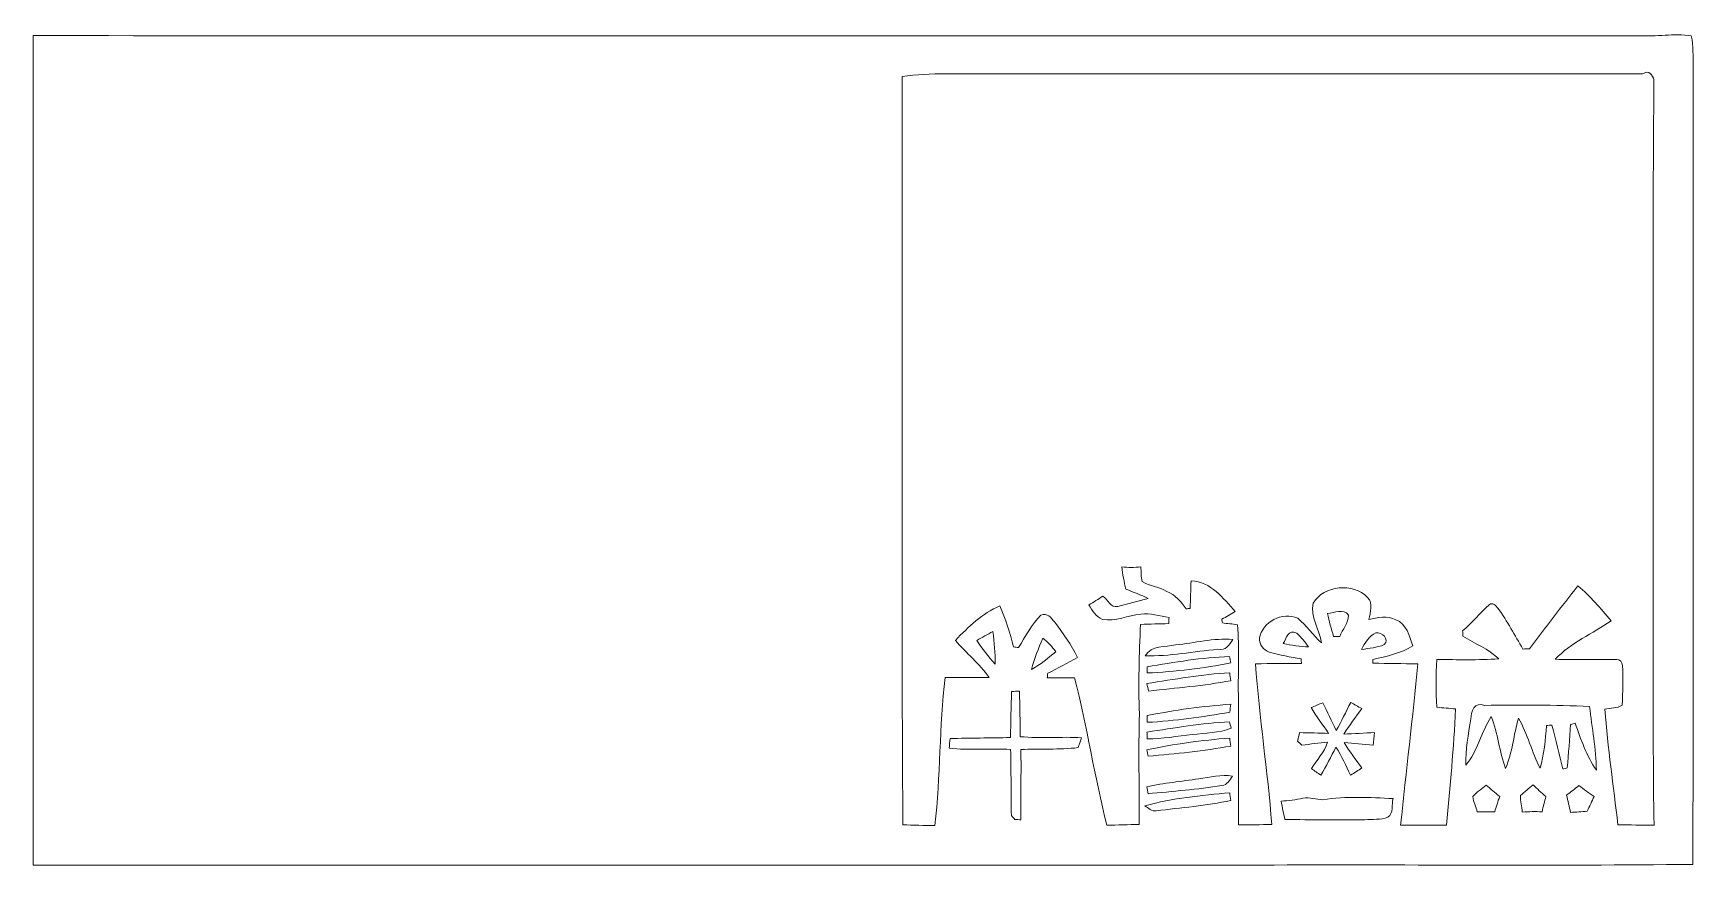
# Model space of a CAD drawing. Header units: centimetres. Extents: x -16.1 to 16.2, y -8.1 to 8.1.
import ezdxf

# ---------------------------------------------------------------- set-up
doc = ezdxf.new("R2010")
doc.units = ezdxf.units.CM
doc.header["$MEASUREMENT"] = 0
doc.layers.add('Layer 1', color=7, linetype='Continuous')

msp = doc.modelspace()

# ---------------------------------------------------------------- linework, layer by layer
at = {"layer": 'Layer 1', "color": 251, "lineweight": 9}
for points, knots in [([(-16.14018, 8.05709), (-5.73359, 8.04721), (4.67335, 8.05392), (15.07994, 8.05356), (15.07994, 8.05356), (15.41861, 8.03487), (15.76504, 8.1033), (16.10124, 8.05145), (16.10124, 8.05145), (16.14639, 7.85601), (16.13122, 7.6521), (16.1411, 7.45313), (16.1411, 7.45313), (16.12946, 2.28282), (16.15027, -2.88785), (16.13087, -8.05816), (16.13087, -8.05816), (13.41695, -8.08427), (10.70303, -8.06204), (7.98911, -8.06945), (7.98911, -8.06945), (-0.05422, -8.06945), (-8.09756, -8.06945), (-16.14089, -8.06945), (-16.14089, -8.06945), (-16.14054, -2.69382), (-16.14195, 2.68182), (-16.14018, 8.05709), (-16.14018, 8.05709), (-16.14018, 8.05709), (-16.14018, 8.05709), (-16.14018, 8.05709)], [0, 0, 0, 0, 0.11111111, 0.11111111, 0.11111111, 0.11111111, 0.22222222, 0.22222222, 0.22222222, 0.22222222, 0.33333333, 0.33333333, 0.33333333, 0.33333333, 0.44444444, 0.44444444, 0.44444444, 0.44444444, 0.55555556, 0.55555556, 0.55555556, 0.55555556, 0.66666667, 0.66666667, 0.66666667, 0.66666667, 0.77777778, 0.77777778, 0.77777778, 0.77777778, 1, 1, 1, 1]), ([(0.7554, 7.26228), (0.76704, 2.41335), (0.74094, -2.43593), (0.76846, -7.28487), (0.76846, -7.28487), (0.97589, -7.29334), (1.18368, -7.30427), (1.39181, -7.30145), (1.39181, -7.30145), (1.50576, -6.34507), (1.47331, -5.3774), (1.59501, -4.42208), (1.59501, -4.42208), (1.879, -4.42243), (2.16263, -4.42737), (2.44697, -4.42208), (2.44697, -4.42208), (2.25965, -4.15502), (2.00071, -3.94971), (1.79116, -3.70136), (1.79116, -3.70136), (2.04339, -3.43889), (2.31468, -3.17819), (2.65299, -3.03108), (2.65299, -3.03108), (2.76588, -3.28931), (2.86078, -3.5546), (2.92216, -3.83046), (2.92216, -3.83046), (2.94615, -3.83329), (2.99413, -3.83928), (3.01812, -3.84211), (3.01812, -3.84211), (3.15076, -3.6241), (3.27565, -3.39585), (3.45309, -3.21099), (3.45309, -3.21099), (3.58045, -3.15702), (3.65488, -3.26497), (3.7205, -3.34329), (3.7205, -3.34329), (3.88031, -3.56483), (4.0447, -3.78743), (4.16429, -4.03438), (4.16429, -4.03438), (3.97521, -4.14303), (3.78224, -4.24463), (3.58644, -4.34024), (3.58644, -4.34024), (3.58397, -4.36317), (3.57974, -4.40938), (3.57763, -4.43231), (3.57763, -4.43231), (3.75331, -4.43019), (3.93111, -4.42489), (4.1075, -4.42949), (4.1075, -4.42949), (4.35303, -5.37705), (4.49626, -6.34754), (4.73544, -7.29651), (4.73544, -7.29651), (4.94534, -7.29122), (5.1556, -7.28628), (5.36621, -7.28029), (5.36621, -7.28029), (5.36656, -6.56344), (5.35104, -5.8473), (5.36974, -5.13081), (5.36974, -5.13081), (5.34398, -4.55049), (5.36691, -3.96982), (5.39161, -3.39021), (5.39161, -3.39021), (5.5747, -3.38421), (5.7585, -3.37962), (5.94229, -3.37574), (5.94229, -3.37574), (5.94335, -3.34646), (5.94476, -3.28719), (5.94582, -3.25791), (5.94582, -3.25791), (5.76344, -3.2244), (5.58281, -3.16619), (5.39549, -3.19159), (5.39549, -3.19159), (5.14431, -3.20958), (4.9076, -3.34293), (4.65113, -3.29354), (4.65113, -3.29354), (4.52201, -3.24698), (4.4571, -3.11645), (4.38513, -3.00991), (4.38513, -3.00991), (4.47862, -2.95805), (4.57105, -2.90337), (4.65748, -2.83987), (4.65748, -2.83987), (4.75096, -2.9009), (4.81129, -3.07729), (4.94711, -3.04096), (4.94711, -3.04096), (5.14572, -2.99686), (5.34081, -2.93759), (5.53872, -2.88891), (5.53872, -2.88891), (5.39972, -2.81765), (5.25191, -2.76367), (5.10727, -2.70723), (5.10727, -2.70723), (5.0727, -2.56399), (5.04236, -2.419), (5.02507, -2.27295), (5.02507, -2.27295), (5.14854, -2.286), (5.27343, -2.28882), (5.39655, -2.26977), (5.39655, -2.26977), (5.40396, -2.36608), (5.40043, -2.46345), (5.42301, -2.5587), (5.42301, -2.5587), (5.57329, -2.64514), (5.75497, -2.65925), (5.90525, -2.7485), (5.90525, -2.7485), (6.06577, -2.81553), (6.18007, -2.94888), (6.27743, -3.08752), (6.27743, -3.08752), (6.29684, -3.08541), (6.33635, -3.08153), (6.35575, -3.07976), (6.35575, -3.07976), (6.36527, -2.90196), (6.36774, -2.72275), (6.37515, -2.54565), (6.37515, -2.54565), (6.76215, -2.55799), (6.9971, -2.88468), (7.23452, -3.14291), (7.23452, -3.14291), (7.14915, -3.19583), (7.06095, -3.24416), (6.9717, -3.29037), (6.9717, -3.29037), (6.97452, -3.30801), (6.97981, -3.34399), (6.98264, -3.36163), (6.98264, -3.36163), (7.08036, -3.37398), (7.17596, -3.38315), (7.27579, -3.39656), (7.27579, -3.39656), (7.31248, -3.84775), (7.28849, -4.30036), (7.29343, -4.75228), (7.29343, -4.75228), (7.29943, -5.59683), (7.29273, -6.44173), (7.29484, -7.28664), (7.29484, -7.28664), (7.5111, -7.28805), (7.727, -7.28522), (7.94396, -7.2817), (7.94396, -7.2817), (7.86282, -6.23712), (7.70019, -5.20066), (7.62892, -4.15537), (7.62892, -4.15537), (7.92561, -4.15397), (8.2223, -4.15291), (8.51969, -4.1515), (8.51969, -4.1515), (8.51828, -4.12857), (8.51581, -4.08271), (8.5144, -4.05978), (8.5144, -4.05978), (8.30732, -4.01921), (8.09459, -3.99769), (7.89492, -3.92784), (7.89492, -3.92784), (7.7845, -3.89044), (7.69348, -3.78178), (7.70618, -3.66114), (7.70618, -3.66114), (7.75381, -3.33729), (8.15456, -3.13973), (8.44737, -3.27273), (8.44737, -3.27273), (8.62341, -3.40855), (8.74476, -3.60328), (8.90951, -3.7525), (8.90951, -3.7525), (8.87846, -3.48722), (8.68126, -3.24909), (8.75041, -2.97604), (8.75041, -2.97604), (8.95713, -2.62926), (9.52934, -2.57775), (9.80592, -2.86633), (9.80592, -2.86633), (9.9248, -2.98416), (9.85777, -3.1549), (9.82849, -3.2946), (9.82849, -3.2946), (9.99959, -3.25968), (10.19397, -3.20782), (10.35554, -3.30236), (10.35554, -3.30236), (10.56756, -3.37398), (10.61413, -3.62374), (10.6861, -3.80719), (10.6861, -3.80719), (10.45115, -3.9564), (10.17739, -4.01109), (9.90999, -4.07142), (9.90999, -4.07142), (9.90963, -4.0894), (9.90857, -4.12609), (9.90787, -4.14444), (9.90787, -4.14444), (10.19891, -4.15502), (10.48995, -4.15361), (10.7817, -4.15609), (10.7817, -4.15609), (10.68539, -5.20313), (10.55663, -6.24665), (10.44938, -7.29263), (10.44938, -7.29263), (10.74642, -7.29263), (11.04346, -7.29263), (11.34121, -7.29228), (11.34121, -7.29228), (11.41176, -6.54051), (11.48196, -5.78874), (11.51936, -5.0345), (11.51936, -5.0345), (11.39589, -5.02321), (11.27347, -5.01404), (11.15071, -5.00275), (11.15071, -5.00275), (11.12919, -4.69337), (11.13624, -4.38257), (11.15494, -4.07389), (11.15494, -4.07389), (11.5564, -4.07636), (11.95786, -4.08694), (12.35932, -4.06225), (12.35932, -4.06225), (12.15965, -3.86787), (11.89436, -3.76521), (11.65976, -3.62198), (11.65976, -3.62198), (11.65871, -3.59588), (11.65624, -3.54331), (11.65518, -3.51685), (11.65518, -3.51685), (11.83862, -3.35881), (11.99349, -3.17043), (12.17235, -3.00779), (12.17235, -3.00779), (12.23691, -2.95488), (12.30641, -3.02826), (12.34309, -3.07941), (12.34309, -3.07941), (12.52336, -3.33094), (12.66977, -3.60469), (12.82887, -3.87034), (12.82887, -3.87034), (12.8705, -3.86892), (12.91283, -3.86787), (12.95587, -3.86716), (12.95587, -3.86716), (13.25891, -3.45018), (13.5817, -3.04766), (13.89814, -2.64055), (13.89814, -2.64055), (14.13626, -2.84305), (14.3437, -3.08011), (14.54055, -3.32283), (14.54055, -3.32283), (14.18071, -3.56942), (13.7595, -3.74651), (13.45717, -4.06789), (13.45717, -4.06789), (13.85475, -4.08694), (14.25303, -4.06683), (14.65061, -4.07283), (14.65061, -4.07283), (14.71729, -4.06859), (14.75821, -4.12609), (14.76103, -4.18819), (14.76103, -4.18819), (14.78291, -4.44501), (14.77162, -4.7043), (14.75715, -4.96183), (14.75715, -4.96183), (14.65696, -5.02533), (14.53032, -5.01863), (14.41884, -5.03768), (14.41884, -5.03768), (14.47952, -5.78945), (14.58994, -6.53628), (14.67319, -7.28558), (14.67319, -7.28558), (14.90744, -7.29334), (15.14133, -7.29122), (15.37663, -7.29369), (15.37663, -7.29369), (15.34664, -5.36541), (15.36887, -3.43642), (15.36217, -1.50777), (15.36217, -1.50777), (15.36887, 1.39312), (15.3477, 4.29507), (15.37487, 7.19525), (15.37487, 7.19525), (15.35441, 7.28521), (15.28138, 7.39987), (15.15226, 7.31202), (15.15226, 7.31202), (10.91858, 7.31273), (6.68454, 7.30991), (2.4505, 7.31273), (2.4505, 7.31273), (1.88535, 7.30779), (1.31667, 7.3406), (0.7554, 7.26228), (0.7554, 7.26228), (0.7554, 7.26228), (0.7554, 7.26228), (0.7554, 7.26228)], [0, 0, 0, 0, 0.01190476, 0.01190476, 0.01190476, 0.01190476, 0.02380952, 0.02380952, 0.02380952, 0.02380952, 0.03571429, 0.03571429, 0.03571429, 0.03571429, 0.04761905, 0.04761905, 0.04761905, 0.04761905, 0.05952381, 0.05952381, 0.05952381, 0.05952381, 0.07142857, 0.07142857, 0.07142857, 0.07142857, 0.08333333, 0.08333333, 0.08333333, 0.08333333, 0.0952381, 0.0952381, 0.0952381, 0.0952381, 0.10714286, 0.10714286, 0.10714286, 0.10714286, 0.11904762, 0.11904762, 0.11904762, 0.11904762, 0.13095238, 0.13095238, 0.13095238, 0.13095238, 0.14285714, 0.14285714, 0.14285714, 0.14285714, 0.1547619, 0.1547619, 0.1547619, 0.1547619, 0.16666667, 0.16666667, 0.16666667, 0.16666667, 0.17857143, 0.17857143, 0.17857143, 0.17857143, 0.19047619, 0.19047619, 0.19047619, 0.19047619, 0.20238095, 0.20238095, 0.20238095, 0.20238095, 0.21428571, 0.21428571, 0.21428571, 0.21428571, 0.22619048, 0.22619048, 0.22619048, 0.22619048, 0.23809524, 0.23809524, 0.23809524, 0.23809524, 0.25, 0.25, 0.25, 0.25, 0.26190476, 0.26190476, 0.26190476, 0.26190476, 0.27380952, 0.27380952, 0.27380952, 0.27380952, 0.28571429, 0.28571429, 0.28571429, 0.28571429, 0.29761905, 0.29761905, 0.29761905, 0.29761905, 0.30952381, 0.30952381, 0.30952381, 0.30952381, 0.32142857, 0.32142857, 0.32142857, 0.32142857, 0.33333333, 0.33333333, 0.33333333, 0.33333333, 0.3452381, 0.3452381, 0.3452381, 0.3452381, 0.35714286, 0.35714286, 0.35714286, 0.35714286, 0.36904762, 0.36904762, 0.36904762, 0.36904762, 0.38095238, 0.38095238, 0.38095238, 0.38095238, 0.39285714, 0.39285714, 0.39285714, 0.39285714, 0.4047619, 0.4047619, 0.4047619, 0.4047619, 0.41666667, 0.41666667, 0.41666667, 0.41666667, 0.42857143, 0.42857143, 0.42857143, 0.42857143, 0.44047619, 0.44047619, 0.44047619, 0.44047619, 0.45238095, 0.45238095, 0.45238095, 0.45238095, 0.46428571, 0.46428571, 0.46428571, 0.46428571, 0.47619048, 0.47619048, 0.47619048, 0.47619048, 0.48809524, 0.48809524, 0.48809524, 0.48809524, 0.5, 0.5, 0.5, 0.5, 0.51190476, 0.51190476, 0.51190476, 0.51190476, 0.52380952, 0.52380952, 0.52380952, 0.52380952, 0.53571429, 0.53571429, 0.53571429, 0.53571429, 0.54761905, 0.54761905, 0.54761905, 0.54761905, 0.55952381, 0.55952381, 0.55952381, 0.55952381, 0.57142857, 0.57142857, 0.57142857, 0.57142857, 0.58333333, 0.58333333, 0.58333333, 0.58333333, 0.5952381, 0.5952381, 0.5952381, 0.5952381, 0.60714286, 0.60714286, 0.60714286, 0.60714286, 0.61904762, 0.61904762, 0.61904762, 0.61904762, 0.63095238, 0.63095238, 0.63095238, 0.63095238, 0.64285714, 0.64285714, 0.64285714, 0.64285714, 0.6547619, 0.6547619, 0.6547619, 0.6547619, 0.66666667, 0.66666667, 0.66666667, 0.66666667, 0.67857143, 0.67857143, 0.67857143, 0.67857143, 0.69047619, 0.69047619, 0.69047619, 0.69047619, 0.70238095, 0.70238095, 0.70238095, 0.70238095, 0.71428571, 0.71428571, 0.71428571, 0.71428571, 0.72619048, 0.72619048, 0.72619048, 0.72619048, 0.73809524, 0.73809524, 0.73809524, 0.73809524, 0.75, 0.75, 0.75, 0.75, 0.76190476, 0.76190476, 0.76190476, 0.76190476, 0.77380952, 0.77380952, 0.77380952, 0.77380952, 0.78571429, 0.78571429, 0.78571429, 0.78571429, 0.79761905, 0.79761905, 0.79761905, 0.79761905, 0.80952381, 0.80952381, 0.80952381, 0.80952381, 0.82142857, 0.82142857, 0.82142857, 0.82142857, 0.83333333, 0.83333333, 0.83333333, 0.83333333, 0.8452381, 0.8452381, 0.8452381, 0.8452381, 0.85714286, 0.85714286, 0.85714286, 0.85714286, 0.86904762, 0.86904762, 0.86904762, 0.86904762, 0.88095238, 0.88095238, 0.88095238, 0.88095238, 0.89285714, 0.89285714, 0.89285714, 0.89285714, 0.9047619, 0.9047619, 0.9047619, 0.9047619, 0.91666667, 0.91666667, 0.91666667, 0.91666667, 0.92857143, 0.92857143, 0.92857143, 0.92857143, 0.94047619, 0.94047619, 0.94047619, 0.94047619, 0.95238095, 0.95238095, 0.95238095, 0.95238095, 0.96428571, 0.96428571, 0.96428571, 0.96428571, 0.97619048, 0.97619048, 0.97619048, 0.97619048, 1, 1, 1, 1]), ([(9.02981, -3.17748), (9.05909, -3.32847), (9.09789, -3.47911), (9.14516, -3.62586), (9.14516, -3.62586), (9.17515, -3.62551), (9.23512, -3.62516), (9.26511, -3.62516), (9.26511, -3.62516), (9.32049, -3.48863), (9.43867, -3.36551), (9.43268, -3.21029), (9.43268, -3.21029), (9.33954, -3.07376), (9.16457, -3.16972), (9.02981, -3.17748), (9.02981, -3.17748), (9.02981, -3.17748), (9.02981, -3.17748), (9.02981, -3.17748)], [0, 0, 0, 0, 0.16666667, 0.16666667, 0.16666667, 0.16666667, 0.33333333, 0.33333333, 0.33333333, 0.33333333, 0.5, 0.5, 0.5, 0.5, 0.66666667, 0.66666667, 0.66666667, 0.66666667, 1, 1, 1, 1]), ([(2.20673, -3.70277), (2.31009, -3.86751), (2.43498, -4.01603), (2.56339, -4.16208), (2.56339, -4.16208), (2.56939, -3.95077), (2.54716, -3.74016), (2.5207, -3.53096), (2.5207, -3.53096), (2.41416, -3.58459), (2.31009, -3.64315), (2.20673, -3.70277), (2.20673, -3.70277), (2.20673, -3.70277), (2.20673, -3.70277), (2.20673, -3.70277)], [0, 0, 0, 0, 0.2, 0.2, 0.2, 0.2, 0.4, 0.4, 0.4, 0.4, 0.6, 0.6, 0.6, 0.6, 1, 1, 1, 1]), ([(8.16656, -3.76097), (8.32848, -3.79978), (8.49288, -3.82306), (8.66009, -3.8287), (8.66009, -3.8287), (8.59201, -3.73452), (8.51792, -3.64315), (8.43361, -3.56342), (8.43361, -3.56342), (8.26004, -3.4717), (8.22724, -3.6629), (8.16656, -3.76097), (8.16656, -3.76097), (8.16656, -3.76097), (8.16656, -3.76097), (8.16656, -3.76097)], [0, 0, 0, 0, 0.2, 0.2, 0.2, 0.2, 0.4, 0.4, 0.4, 0.4, 0.6, 0.6, 0.6, 0.6, 1, 1, 1, 1]), ([(9.68915, -3.87739), (9.83661, -3.85587), (9.98971, -3.84247), (10.12906, -3.78496), (10.12906, -3.78496), (10.23948, -3.67772), (10.08743, -3.53555), (9.96961, -3.55707), (9.96961, -3.55707), (9.82991, -3.61104), (9.75617, -3.75321), (9.68915, -3.87739), (9.68915, -3.87739), (9.68915, -3.87739), (9.68915, -3.87739), (9.68915, -3.87739)], [0, 0, 0, 0, 0.2, 0.2, 0.2, 0.2, 0.4, 0.4, 0.4, 0.4, 0.6, 0.6, 0.6, 0.6, 1, 1, 1, 1]), ([(3.49119, -3.66079), (3.40723, -3.85763), (3.32927, -4.05836), (3.27106, -4.26474), (3.27106, -4.26474), (3.44533, -4.17514), (3.59068, -4.04142), (3.74484, -3.92255), (3.74484, -3.92255), (3.67323, -3.82342), (3.58891, -3.73416), (3.49119, -3.66079), (3.49119, -3.66079), (3.49119, -3.66079), (3.49119, -3.66079), (3.49119, -3.66079)], [0, 0, 0, 0, 0.2, 0.2, 0.2, 0.2, 0.4, 0.4, 0.4, 0.4, 0.6, 0.6, 0.6, 0.6, 1, 1, 1, 1]), ([(6.07247, -3.7892), (5.8728, -3.83788), (5.60151, -3.79414), (5.48051, -4.00086), (5.48051, -4.00086), (5.95676, -4.01498), (6.42489, -3.91761), (6.89726, -3.87492), (6.89726, -3.87492), (7.04861, -3.91232), (7.1174, -3.78249), (7.18442, -3.68619), (7.18442, -3.68619), (6.81013, -3.6495), (6.44289, -3.75604), (6.07247, -3.7892), (6.07247, -3.7892), (6.07247, -3.7892), (6.07247, -3.7892), (6.07247, -3.7892)], [0, 0, 0, 0, 0.16666667, 0.16666667, 0.16666667, 0.16666667, 0.33333333, 0.33333333, 0.33333333, 0.33333333, 0.5, 0.5, 0.5, 0.5, 0.66666667, 0.66666667, 0.66666667, 0.66666667, 1, 1, 1, 1]), ([(5.51826, -4.21641), (5.51861, -4.24604), (5.51967, -4.30566), (5.52002, -4.33565), (5.52002, -4.33565), (6.06647, -4.30707), (6.61398, -4.25203), (7.1495, -4.13704), (7.1495, -4.13704), (7.14315, -4.10634), (7.1301, -4.04496), (7.12375, -4.01462), (7.12375, -4.01462), (6.584, -4.03649), (6.04954, -4.12363), (5.51826, -4.21641), (5.51826, -4.21641), (5.51826, -4.21641), (5.51826, -4.21641), (5.51826, -4.21641)], [0, 0, 0, 0, 0.16666667, 0.16666667, 0.16666667, 0.16666667, 0.33333333, 0.33333333, 0.33333333, 0.33333333, 0.5, 0.5, 0.5, 0.5, 0.66666667, 0.66666667, 0.66666667, 0.66666667, 1, 1, 1, 1]), ([(5.51261, -4.54097), (5.52496, -4.59), (5.53836, -4.63939), (5.55177, -4.68913), (5.55177, -4.68913), (6.08446, -4.62634), (6.62069, -4.58401), (7.14879, -4.48593), (7.14879, -4.48593), (7.14068, -4.43372), (7.13292, -4.38151), (7.12551, -4.33001), (7.12551, -4.33001), (6.58364, -4.36034), (6.04848, -4.45912), (5.51261, -4.54097), (5.51261, -4.54097), (5.51261, -4.54097), (5.51261, -4.54097), (5.51261, -4.54097)], [0, 0, 0, 0, 0.16666667, 0.16666667, 0.16666667, 0.16666667, 0.33333333, 0.33333333, 0.33333333, 0.33333333, 0.5, 0.5, 0.5, 0.5, 0.66666667, 0.66666667, 0.66666667, 0.66666667, 1, 1, 1, 1]), ([(2.88301, -4.69337), (2.87242, -4.99217), (2.86925, -5.29132), (2.86113, -5.59119), (2.86113, -5.59119), (2.46955, -5.60001), (2.07832, -5.60071), (1.68744, -5.61129), (1.68744, -5.61129), (1.68074, -5.67303), (1.67474, -5.73477), (1.6691, -5.79756), (1.6691, -5.79756), (2.06527, -5.84483), (2.46638, -5.79686), (2.86431, -5.82331), (2.86431, -5.82331), (2.87419, -6.25159), (2.87419, -6.68021), (2.87983, -7.10919), (2.87983, -7.10919), (2.90276, -7.13318), (2.92569, -7.15752), (2.94897, -7.18221), (2.94897, -7.18221), (2.97826, -7.18398), (3.03717, -7.18751), (3.06645, -7.18927), (3.06645, -7.18927), (3.05304, -6.73348), (3.07668, -6.27769), (3.06363, -5.82226), (3.06363, -5.82226), (3.4351, -5.81238), (3.80869, -5.82755), (4.17911, -5.78768), (4.17911, -5.78768), (4.19569, -5.73935), (4.22885, -5.64234), (4.24543, -5.59401), (4.24543, -5.59401), (3.84785, -5.57249), (3.44921, -5.60918), (3.05234, -5.57461), (3.05234, -5.57461), (3.05022, -5.28039), (3.04564, -4.98617), (3.03787, -4.6923), (3.03787, -4.6923), (2.98602, -4.6923), (2.93451, -4.6923), (2.88301, -4.69337), (2.88301, -4.69337), (2.88301, -4.69337), (2.88301, -4.69337), (2.88301, -4.69337)], [0, 0, 0, 0, 0.06666667, 0.06666667, 0.06666667, 0.06666667, 0.13333333, 0.13333333, 0.13333333, 0.13333333, 0.2, 0.2, 0.2, 0.2, 0.26666667, 0.26666667, 0.26666667, 0.26666667, 0.33333333, 0.33333333, 0.33333333, 0.33333333, 0.4, 0.4, 0.4, 0.4, 0.46666667, 0.46666667, 0.46666667, 0.46666667, 0.53333333, 0.53333333, 0.53333333, 0.53333333, 0.6, 0.6, 0.6, 0.6, 0.66666667, 0.66666667, 0.66666667, 0.66666667, 0.73333333, 0.73333333, 0.73333333, 0.73333333, 0.8, 0.8, 0.8, 0.8, 0.86666667, 0.86666667, 0.86666667, 0.86666667, 1, 1, 1, 1]), ([(5.51755, -5.16115), (5.51896, -5.19431), (5.52143, -5.26099), (5.52284, -5.29415), (5.52284, -5.29415), (6.06118, -5.27051), (6.59634, -5.18655), (7.12798, -5.10047), (7.12798, -5.10047), (7.13362, -5.04826), (7.13962, -4.9964), (7.14597, -4.9449), (7.14597, -4.9449), (6.59917, -4.97524), (6.05589, -5.06343), (5.51755, -5.16115), (5.51755, -5.16115), (5.51755, -5.16115), (5.51755, -5.16115), (5.51755, -5.16115)], [0, 0, 0, 0, 0.16666667, 0.16666667, 0.16666667, 0.16666667, 0.33333333, 0.33333333, 0.33333333, 0.33333333, 0.5, 0.5, 0.5, 0.5, 0.66666667, 0.66666667, 0.66666667, 0.66666667, 1, 1, 1, 1]), ([(8.70666, -5.00946), (8.80932, -5.18408), (8.93667, -5.34177), (9.04991, -5.50934), (9.04991, -5.50934), (8.86118, -5.50617), (8.67244, -5.49841), (8.48406, -5.49452), (8.48406, -5.49452), (8.47101, -5.54921), (8.45795, -5.60459), (8.44561, -5.65998), (8.44561, -5.65998), (8.47277, -5.68608), (8.49993, -5.71219), (8.52745, -5.73865), (8.52745, -5.73865), (8.69396, -5.71783), (8.86047, -5.69596), (9.02804, -5.68361), (9.02804, -5.68361), (8.96489, -5.87729), (8.82131, -6.02616), (8.71407, -6.19514), (8.71407, -6.19514), (8.7751, -6.23853), (8.83684, -6.28122), (8.89963, -6.32285), (8.89963, -6.32285), (9.00546, -6.14611), (9.09048, -5.95772), (9.19244, -5.77922), (9.19244, -5.77922), (9.30568, -5.95031), (9.38223, -6.14187), (9.47748, -6.3232), (9.47748, -6.3232), (9.55192, -6.27663), (9.62565, -6.22866), (9.69797, -6.17821), (9.69797, -6.17821), (9.57802, -6.0184), (9.45067, -5.86283), (9.35083, -5.68961), (9.35083, -5.68961), (9.53886, -5.69878), (9.72478, -5.72277), (9.91246, -5.74112), (9.91246, -5.74112), (9.92657, -5.65927), (9.93644, -5.57672), (9.94315, -5.49417), (9.94315, -5.49417), (9.74312, -5.5037), (9.5438, -5.51922), (9.34413, -5.52204), (9.34413, -5.52204), (9.45561, -5.35412), (9.57485, -5.19184), (9.69232, -5.02851), (9.69232, -5.02851), (9.62212, -4.98617), (9.55051, -4.94631), (9.47783, -4.90891), (9.47783, -4.90891), (9.38011, -5.08813), (9.30462, -5.27862), (9.19632, -5.45219), (9.19632, -5.45219), (9.10565, -5.27439), (9.0224, -5.09306), (8.93456, -4.91456), (8.93456, -4.91456), (8.858, -4.9449), (8.78216, -4.977), (8.70666, -5.00946), (8.70666, -5.00946), (8.70666, -5.00946), (8.70666, -5.00946), (8.70666, -5.00946)], [0, 0, 0, 0, 0.04761905, 0.04761905, 0.04761905, 0.04761905, 0.0952381, 0.0952381, 0.0952381, 0.0952381, 0.14285714, 0.14285714, 0.14285714, 0.14285714, 0.19047619, 0.19047619, 0.19047619, 0.19047619, 0.23809524, 0.23809524, 0.23809524, 0.23809524, 0.28571429, 0.28571429, 0.28571429, 0.28571429, 0.33333333, 0.33333333, 0.33333333, 0.33333333, 0.38095238, 0.38095238, 0.38095238, 0.38095238, 0.42857143, 0.42857143, 0.42857143, 0.42857143, 0.47619048, 0.47619048, 0.47619048, 0.47619048, 0.52380952, 0.52380952, 0.52380952, 0.52380952, 0.57142857, 0.57142857, 0.57142857, 0.57142857, 0.61904762, 0.61904762, 0.61904762, 0.61904762, 0.66666667, 0.66666667, 0.66666667, 0.66666667, 0.71428571, 0.71428571, 0.71428571, 0.71428571, 0.76190476, 0.76190476, 0.76190476, 0.76190476, 0.80952381, 0.80952381, 0.80952381, 0.80952381, 0.85714286, 0.85714286, 0.85714286, 0.85714286, 0.9047619, 0.9047619, 0.9047619, 0.9047619, 1, 1, 1, 1]), ([(11.81393, -5.22959), (11.76701, -5.52769), (11.70915, -5.82719), (11.71727, -6.13058), (11.71727, -6.13058), (11.9501, -5.85436), (12.01572, -5.48394), (12.2101, -5.18373), (12.2101, -5.18373), (12.34345, -5.50687), (12.36497, -5.86424), (12.49197, -6.19056), (12.49197, -6.19056), (12.62355, -5.88011), (12.64296, -5.53686), (12.74314, -5.21654), (12.74314, -5.21654), (12.91883, -5.52345), (13.00032, -5.87376), (13.16048, -6.18879), (13.16048, -6.18879), (13.24127, -5.91786), (13.26314, -5.63458), (13.28819, -5.35447), (13.28819, -5.35447), (13.31429, -5.35377), (13.3665, -5.35236), (13.39261, -5.352), (13.39261, -5.352), (13.46493, -5.63423), (13.53196, -5.91856), (13.60604, -6.20079), (13.60604, -6.20079), (13.62721, -6.1962), (13.66989, -6.18667), (13.69106, -6.18209), (13.69106, -6.18209), (13.71293, -5.89951), (13.73445, -5.61729), (13.75597, -5.33507), (13.75597, -5.33507), (13.77784, -5.32978), (13.82229, -5.31919), (13.84416, -5.3139), (13.84416, -5.3139), (13.95494, -5.62858), (14.06571, -5.94749), (14.25621, -6.22513), (14.25621, -6.22513), (14.24915, -5.80991), (14.1726, -5.40104), (14.12392, -4.9897), (14.12392, -4.9897), (13.44306, -4.9516), (12.76078, -4.9576), (12.07992, -4.96606), (12.07992, -4.96606), (11.88484, -4.87752), (11.81851, -5.10047), (11.81393, -5.22959), (11.81393, -5.22959), (11.81393, -5.22959), (11.81393, -5.22959), (11.81393, -5.22959)], [0, 0, 0, 0, 0.05882353, 0.05882353, 0.05882353, 0.05882353, 0.11764706, 0.11764706, 0.11764706, 0.11764706, 0.17647059, 0.17647059, 0.17647059, 0.17647059, 0.23529412, 0.23529412, 0.23529412, 0.23529412, 0.29411765, 0.29411765, 0.29411765, 0.29411765, 0.35294118, 0.35294118, 0.35294118, 0.35294118, 0.41176471, 0.41176471, 0.41176471, 0.41176471, 0.47058824, 0.47058824, 0.47058824, 0.47058824, 0.52941176, 0.52941176, 0.52941176, 0.52941176, 0.58823529, 0.58823529, 0.58823529, 0.58823529, 0.64705882, 0.64705882, 0.64705882, 0.64705882, 0.70588235, 0.70588235, 0.70588235, 0.70588235, 0.76470588, 0.76470588, 0.76470588, 0.76470588, 0.82352941, 0.82352941, 0.82352941, 0.82352941, 0.88235294, 0.88235294, 0.88235294, 0.88235294, 1, 1, 1, 1]), ([(5.5172, -5.48324), (5.51861, -5.5171), (5.52143, -5.58519), (5.52284, -5.61906), (5.52284, -5.61906), (5.81706, -5.61694), (6.1081, -5.56438), (6.40055, -5.53439), (6.40055, -5.53439), (6.65138, -5.49841), (6.91561, -5.50899), (7.15232, -5.40668), (7.15232, -5.40668), (7.14491, -5.37564), (7.1301, -5.3139), (7.12234, -5.28286), (7.12234, -5.28286), (6.58364, -5.31284), (6.05024, -5.40598), (5.5172, -5.48324), (5.5172, -5.48324), (5.5172, -5.48324), (5.5172, -5.48324), (5.5172, -5.48324)], [0, 0, 0, 0, 0.14285714, 0.14285714, 0.14285714, 0.14285714, 0.28571429, 0.28571429, 0.28571429, 0.28571429, 0.42857143, 0.42857143, 0.42857143, 0.42857143, 0.57142857, 0.57142857, 0.57142857, 0.57142857, 0.71428571, 0.71428571, 0.71428571, 0.71428571, 1, 1, 1, 1]), ([(5.51261, -5.83037), (5.51931, -5.86106), (5.53272, -5.92174), (5.53907, -5.95243), (5.53907, -5.95243), (6.07741, -5.90728), (6.61716, -5.85401), (7.14915, -5.75558), (7.14915, -5.75558), (7.14068, -5.70372), (7.13292, -5.65222), (7.12516, -5.60106), (7.12516, -5.60106), (6.58435, -5.64481), (6.04354, -5.71642), (5.51261, -5.83037), (5.51261, -5.83037), (5.51261, -5.83037), (5.51261, -5.83037), (5.51261, -5.83037)], [0, 0, 0, 0, 0.16666667, 0.16666667, 0.16666667, 0.16666667, 0.33333333, 0.33333333, 0.33333333, 0.33333333, 0.5, 0.5, 0.5, 0.5, 0.66666667, 0.66666667, 0.66666667, 0.66666667, 1, 1, 1, 1]), ([(6.52297, -6.39199), (6.18642, -6.44632), (5.84599, -6.47454), (5.51226, -6.54651), (5.51226, -6.54651), (5.52037, -6.59202), (5.52849, -6.63823), (5.53731, -6.68444), (5.53731, -6.68444), (6.01638, -6.63647), (6.49792, -6.60013), (6.97346, -6.52322), (6.97346, -6.52322), (7.07718, -6.51335), (7.12727, -6.41422), (7.1809, -6.33872), (7.1809, -6.33872), (6.96006, -6.30874), (6.74028, -6.36095), (6.52297, -6.39199), (6.52297, -6.39199), (6.52297, -6.39199), (6.52297, -6.39199), (6.52297, -6.39199)], [0, 0, 0, 0, 0.14285714, 0.14285714, 0.14285714, 0.14285714, 0.28571429, 0.28571429, 0.28571429, 0.28571429, 0.42857143, 0.42857143, 0.42857143, 0.42857143, 0.57142857, 0.57142857, 0.57142857, 0.57142857, 0.71428571, 0.71428571, 0.71428571, 0.71428571, 1, 1, 1, 1]), ([(5.47769, -6.91869), (5.54366, -6.96067), (5.60962, -7.03193), (5.69606, -7.01464), (5.69606, -7.01464), (6.18148, -6.95749), (6.67007, -6.91481), (7.14915, -6.81321), (7.14915, -6.81321), (7.14103, -6.76276), (7.13292, -6.71302), (7.12516, -6.66328), (7.12516, -6.66328), (6.57306, -6.71866), (6.0125, -6.76664), (5.47769, -6.91869), (5.47769, -6.91869), (5.47769, -6.91869), (5.47769, -6.91869), (5.47769, -6.91869)], [0, 0, 0, 0, 0.16666667, 0.16666667, 0.16666667, 0.16666667, 0.33333333, 0.33333333, 0.33333333, 0.33333333, 0.5, 0.5, 0.5, 0.5, 0.66666667, 0.66666667, 0.66666667, 0.66666667, 1, 1, 1, 1]), ([(8.93632, -6.7991), (8.80685, -6.80157), (8.67985, -6.74265), (8.55003, -6.77088), (8.55003, -6.77088), (8.40997, -6.80016), (8.26816, -6.82344), (8.12493, -6.82661), (8.12493, -6.82661), (8.14857, -6.94691), (8.17256, -7.06615), (8.19796, -7.18751), (8.19796, -7.18751), (8.71654, -7.18574), (9.23512, -7.19562), (9.75406, -7.18821), (9.75406, -7.18821), (9.89976, -7.17163), (10.06062, -7.20021), (10.19997, -7.13953), (10.19997, -7.13953), (10.32097, -7.06791), (10.26347, -6.88271), (10.3058, -6.77722), (10.3058, -6.77722), (9.85001, -6.75782), (9.38929, -6.72889), (8.93632, -6.7991)], [0, 0, 0, 0, 0.125, 0.125, 0.125, 0.125, 0.25, 0.25, 0.25, 0.25, 0.375, 0.375, 0.375, 0.375, 0.5, 0.5, 0.5, 0.5, 0.625, 0.625, 0.625, 0.625, 0.75, 0.75, 0.75, 0.75, 1, 1, 1, 1]), ([(11.85344, -6.73771), (11.86826, -6.84072), (11.90918, -6.93774), (11.94022, -7.03652), (11.94022, -7.03652), (12.05276, -7.03228), (12.16565, -7.03334), (12.27854, -7.03793), (12.27854, -7.03793), (12.30676, -6.93456), (12.33921, -6.83508), (12.3759, -6.7356), (12.3759, -6.7356), (12.28665, -6.66257), (12.19916, -6.5899), (12.11379, -6.51405), (12.11379, -6.51405), (12.02665, -6.58849), (11.9307, -6.65305), (11.85344, -6.73771), (11.85344, -6.73771), (11.85344, -6.73771), (11.85344, -6.73771), (11.85344, -6.73771)], [0, 0, 0, 0, 0.14285714, 0.14285714, 0.14285714, 0.14285714, 0.28571429, 0.28571429, 0.28571429, 0.28571429, 0.42857143, 0.42857143, 0.42857143, 0.42857143, 0.57142857, 0.57142857, 0.57142857, 0.57142857, 0.71428571, 0.71428571, 0.71428571, 0.71428571, 1, 1, 1, 1]), ([(12.78266, -6.71937), (12.76925, -6.82767), (12.80876, -6.93209), (12.81511, -7.04004), (12.81511, -7.04004), (12.94317, -7.03193), (13.07158, -7.0284), (13.20034, -7.0344), (13.20034, -7.0344), (13.22186, -6.9328), (13.24867, -6.83543), (13.27443, -6.73595), (13.27443, -6.73595), (13.18659, -6.66539), (13.10439, -6.58814), (13.02537, -6.50841), (13.02537, -6.50841), (12.94387, -6.57791), (12.8578, -6.64282), (12.78266, -6.71937), (12.78266, -6.71937), (12.78266, -6.71937), (12.78266, -6.71937), (12.78266, -6.71937)], [0, 0, 0, 0, 0.14285714, 0.14285714, 0.14285714, 0.14285714, 0.28571429, 0.28571429, 0.28571429, 0.28571429, 0.42857143, 0.42857143, 0.42857143, 0.42857143, 0.57142857, 0.57142857, 0.57142857, 0.57142857, 0.71428571, 0.71428571, 0.71428571, 0.71428571, 1, 1, 1, 1]), ([(13.67412, -6.71055), (13.70341, -6.82238), (13.7281, -6.93209), (13.7535, -7.04639), (13.7535, -7.04639), (13.86039, -7.03863), (13.96869, -7.03899), (14.07453, -7.02029), (14.07453, -7.02029), (14.1285, -6.92963), (14.16519, -6.83085), (14.20999, -6.73595), (14.20999, -6.73595), (14.10875, -6.66892), (14.01067, -6.59801), (13.91719, -6.52146), (13.91719, -6.52146), (13.83922, -6.58814), (13.75809, -6.65128), (13.67412, -6.71055), (13.67412, -6.71055), (13.67412, -6.71055), (13.67412, -6.71055), (13.67412, -6.71055)], [0, 0, 0, 0, 0.14285714, 0.14285714, 0.14285714, 0.14285714, 0.28571429, 0.28571429, 0.28571429, 0.28571429, 0.42857143, 0.42857143, 0.42857143, 0.42857143, 0.57142857, 0.57142857, 0.57142857, 0.57142857, 0.71428571, 0.71428571, 0.71428571, 0.71428571, 1, 1, 1, 1])]:
    msp.add_open_spline(points, degree=3, knots=knots, dxfattribs=at)

doc.saveas('drawing.dxf')
